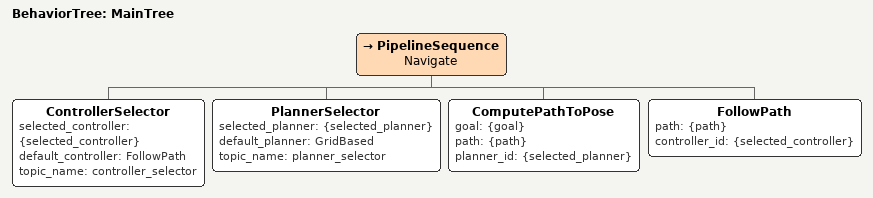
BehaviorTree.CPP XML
<!--
  The simplest Behavior Tree
-->
<root BTCPP_format="4" main_tree_to_execute="MainTree">
  <BehaviorTree ID="MainTree">
    <PipelineSequence name="Navigate">
      <ControllerSelector selected_controller="{selected_controller}" default_controller="FollowPath" topic_name="controller_selector"/>
      <PlannerSelector selected_planner="{selected_planner}" default_planner="GridBased" topic_name="planner_selector"/>
      <ComputePathToPose goal="{goal}" path="{path}" planner_id="{selected_planner}"/>
      <FollowPath path="{path}" controller_id="{selected_controller}"/>
    </PipelineSequence>
  </BehaviorTree>
</root>
